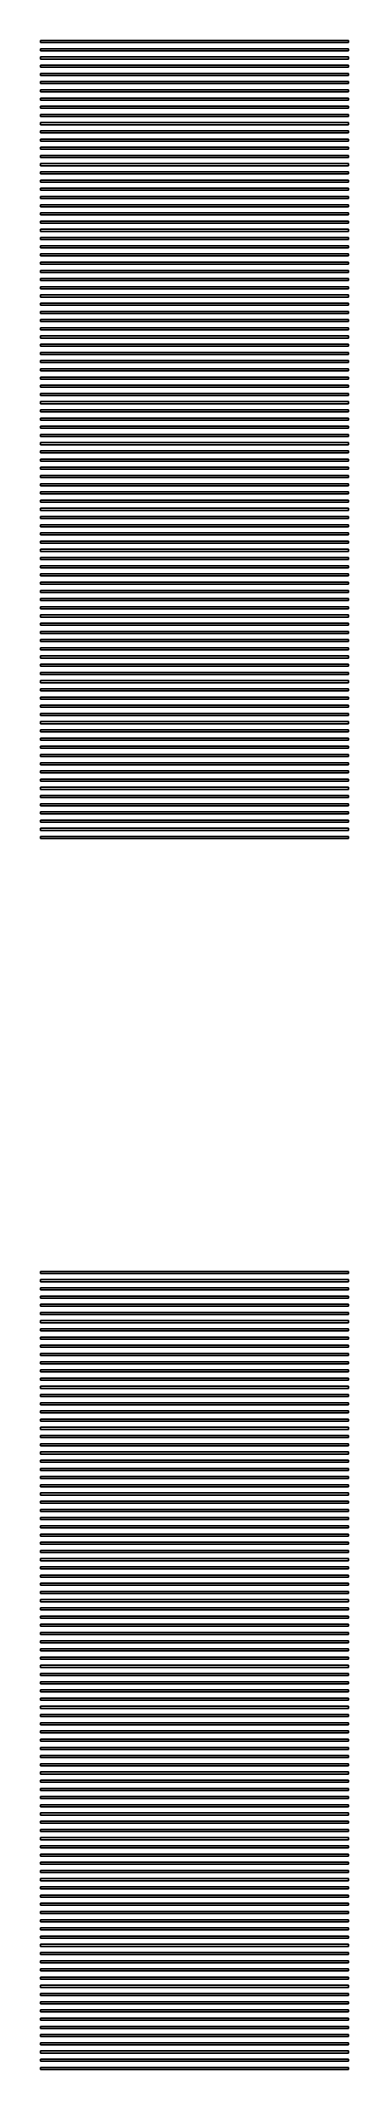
# Model space of a CAD drawing. Extents: x 5.25 to 6.75, y 1.06 to 10.95.
import ezdxf

# ---------------------------------------------------------------- set-up
doc = ezdxf.new("R2010")
doc.units = 0

msp = doc.modelspace()

# ---------------------------------------------------------------- linework, layer by layer
for p, q in [((6.75, 10.945), (5.25, 10.945)), ((5.25, 10.945), (5.25, 10.935)), ((5.25, 10.935), (6.75, 10.935)), ((6.75, 10.905), (5.25, 10.905)), ((5.25, 10.905), (5.25, 10.895)), ((5.25, 10.895), (6.75, 10.895)), ((6.75, 10.935), (6.75, 10.945)), ((6.75, 10.895), (6.75, 10.905)), ((6.75, 10.865), (5.25, 10.865)), ((5.25, 10.865), (5.25, 10.855)), ((5.25, 10.855), (6.75, 10.855)), ((6.75, 10.825), (5.25, 10.825)), ((5.25, 10.825), (5.25, 10.815)), ((5.25, 10.815), (6.75, 10.815)), ((6.75, 10.785), (5.25, 10.785)), ((5.25, 10.785), (5.25, 10.775)), ((6.75, 10.855), (6.75, 10.865)), ((6.75, 10.815), (6.75, 10.825)), ((6.75, 10.775), (6.75, 10.785)), ((5.25, 10.775), (6.75, 10.775)), ((6.75, 10.745), (5.25, 10.745)), ((5.25, 10.745), (5.25, 10.735)), ((5.25, 10.735), (6.75, 10.735)), ((6.75, 10.705), (5.25, 10.705)), ((5.25, 10.705), (5.25, 10.695)), ((5.25, 10.695), (6.75, 10.695)), ((6.75, 10.735), (6.75, 10.745)), ((6.75, 10.695), (6.75, 10.705)), ((6.75, 10.665), (5.25, 10.665)), ((5.25, 10.665), (5.25, 10.655)), ((5.25, 10.655), (6.75, 10.655)), ((6.75, 10.625), (5.25, 10.625)), ((5.25, 10.625), (5.25, 10.615)), ((5.25, 10.615), (6.75, 10.615)), ((6.75, 10.585), (5.25, 10.585)), ((5.25, 10.585), (5.25, 10.575)), ((6.75, 10.655), (6.75, 10.665)), ((6.75, 10.615), (6.75, 10.625)), ((6.75, 10.575), (6.75, 10.585)), ((5.25, 10.575), (6.75, 10.575)), ((6.75, 10.545), (5.25, 10.545)), ((5.25, 10.545), (5.25, 10.535)), ((5.25, 10.535), (6.75, 10.535)), ((6.75, 10.505), (5.25, 10.505)), ((5.25, 10.505), (5.25, 10.495)), ((5.25, 10.495), (6.75, 10.495)), ((6.75, 10.535), (6.75, 10.545)), ((6.75, 10.495), (6.75, 10.505)), ((6.75, 10.465), (5.25, 10.465)), ((5.25, 10.465), (5.25, 10.455)), ((5.25, 10.455), (6.75, 10.455)), ((6.75, 10.425), (5.25, 10.425)), ((5.25, 10.425), (5.25, 10.415)), ((5.25, 10.415), (6.75, 10.415)), ((6.75, 10.385), (5.25, 10.385)), ((5.25, 10.385), (5.25, 10.375)), ((6.75, 10.455), (6.75, 10.465)), ((6.75, 10.415), (6.75, 10.425)), ((6.75, 10.375), (6.75, 10.385)), ((5.25, 10.375), (6.75, 10.375)), ((6.75, 10.345), (5.25, 10.345)), ((5.25, 10.345), (5.25, 10.335)), ((5.25, 10.335), (6.75, 10.335)), ((6.75, 10.305), (5.25, 10.305)), ((5.25, 10.305), (5.25, 10.295)), ((5.25, 10.295), (6.75, 10.295)), ((6.75, 10.335), (6.75, 10.345)), ((6.75, 10.295), (6.75, 10.305)), ((6.75, 10.265), (5.25, 10.265)), ((5.25, 10.265), (5.25, 10.255)), ((5.25, 10.255), (6.75, 10.255)), ((6.75, 10.225), (5.25, 10.225)), ((5.25, 10.225), (5.25, 10.215)), ((5.25, 10.215), (6.75, 10.215)), ((6.75, 10.255), (6.75, 10.265)), ((6.75, 10.215), (6.75, 10.225)), ((6.75, 10.185), (5.25, 10.185)), ((5.25, 10.185), (5.25, 10.175)), ((5.25, 10.175), (6.75, 10.175)), ((6.75, 10.145), (5.25, 10.145)), ((5.25, 10.145), (5.25, 10.135)), ((5.25, 10.135), (6.75, 10.135)), ((6.75, 10.105), (5.25, 10.105)), ((5.25, 10.105), (5.25, 10.095)), ((5.25, 10.095), (6.75, 10.095)), ((6.75, 10.175), (6.75, 10.185)), ((6.75, 10.135), (6.75, 10.145)), ((6.75, 10.095), (6.75, 10.105)), ((6.75, 10.065), (5.25, 10.065)), ((5.25, 10.065), (5.25, 10.055)), ((5.25, 10.055), (6.75, 10.055)), ((6.75, 10.025), (5.25, 10.025)), ((5.25, 10.025), (5.25, 10.015)), ((5.25, 10.015), (6.75, 10.015)), ((6.75, 10.055), (6.75, 10.065)), ((6.75, 10.015), (6.75, 10.025)), ((6.75, 9.98499), (5.25, 9.98499)), ((5.25, 9.98499), (5.25, 9.97499)), ((5.25, 9.97499), (6.75, 9.97499)), ((6.75, 9.94499), (5.25, 9.94499)), ((5.25, 9.94499), (5.25, 9.935)), ((5.25, 9.935), (6.75, 9.935)), ((6.75, 9.905), (5.25, 9.905)), ((5.25, 9.905), (5.25, 9.89499)), ((5.25, 9.89499), (6.75, 9.89499)), ((6.75, 9.97499), (6.75, 9.98499)), ((6.75, 9.935), (6.75, 9.94499)), ((6.75, 9.89499), (6.75, 9.905)), ((6.75, 9.86499), (5.25, 9.86499)), ((5.25, 9.86499), (5.25, 9.855)), ((5.25, 9.855), (6.75, 9.855)), ((6.75, 9.825), (5.25, 9.825)), ((5.25, 9.825), (5.25, 9.81499)), ((5.25, 9.81499), (6.75, 9.81499)), ((6.75, 9.855), (6.75, 9.86499)), ((6.75, 9.81499), (6.75, 9.825)), ((6.75, 9.78499), (5.25, 9.78499)), ((5.25, 9.78499), (5.25, 9.77499)), ((5.25, 9.77499), (6.75, 9.77499)), ((6.75, 9.745), (5.25, 9.745)), ((5.25, 9.745), (5.25, 9.73499)), ((5.25, 9.73499), (6.75, 9.73499)), ((6.75, 9.70499), (5.25, 9.70499)), ((5.25, 9.70499), (5.25, 9.69499)), ((5.25, 9.69499), (6.75, 9.69499)), ((6.75, 9.77499), (6.75, 9.78499)), ((6.75, 9.73499), (6.75, 9.745)), ((6.75, 9.69499), (6.75, 9.70499)), ((6.75, 9.66499), (5.25, 9.66499)), ((5.25, 9.66499), (5.25, 9.655)), ((5.25, 9.655), (6.75, 9.655)), ((6.75, 9.625), (5.25, 9.625)), ((5.25, 9.625), (5.25, 9.61499)), ((5.25, 9.61499), (6.75, 9.61499)), ((6.75, 9.655), (6.75, 9.66499)), ((6.75, 9.61499), (6.75, 9.625)), ((6.75, 9.58499), (5.25, 9.58499)), ((5.25, 9.58499), (5.25, 9.575)), ((5.25, 9.575), (6.75, 9.575)), ((6.75, 9.545), (5.25, 9.545)), ((5.25, 9.545), (5.25, 9.53499)), ((5.25, 9.53499), (6.75, 9.53499)), ((6.75, 9.50499), (5.25, 9.50499)), ((5.25, 9.50499), (5.25, 9.495)), ((5.25, 9.495), (6.75, 9.495)), ((6.75, 9.575), (6.75, 9.58499)), ((6.75, 9.53499), (6.75, 9.545)), ((6.75, 9.495), (6.75, 9.50499)), ((6.75, 9.465), (5.25, 9.465)), ((5.25, 9.465), (5.25, 9.45499)), ((5.25, 9.45499), (6.75, 9.45499)), ((6.75, 9.42499), (5.25, 9.42499)), ((5.25, 9.42499), (5.25, 9.41499)), ((5.25, 9.41499), (6.75, 9.41499)), ((6.75, 9.45499), (6.75, 9.465)), ((6.75, 9.41499), (6.75, 9.42499)), ((6.75, 9.38499), (5.25, 9.38499)), ((5.25, 9.38499), (5.25, 9.375)), ((5.25, 9.375), (6.75, 9.375)), ((6.75, 9.34499), (5.25, 9.34499)), ((5.25, 9.34499), (5.25, 9.33499)), ((5.25, 9.33499), (6.75, 9.33499)), ((6.75, 9.30499), (5.25, 9.30499)), ((5.25, 9.30499), (5.25, 9.295)), ((6.75, 9.375), (6.75, 9.38499)), ((6.75, 9.33499), (6.75, 9.34499)), ((6.75, 9.295), (6.75, 9.30499)), ((5.25, 9.295), (6.75, 9.295)), ((6.75, 9.265), (5.25, 9.265)), ((5.25, 9.265), (5.25, 9.25499)), ((5.25, 9.25499), (6.75, 9.25499)), ((6.75, 9.22499), (5.25, 9.22499)), ((5.25, 9.22499), (5.25, 9.215)), ((5.25, 9.215), (6.75, 9.215)), ((6.75, 9.25499), (6.75, 9.265)), ((6.75, 9.215), (6.75, 9.22499)), ((6.75, 9.185), (5.25, 9.185)), ((5.25, 9.185), (5.25, 9.17499)), ((5.25, 9.17499), (6.75, 9.17499)), ((6.75, 9.14499), (5.25, 9.14499)), ((5.25, 9.14499), (5.25, 9.13499)), ((5.25, 9.13499), (6.75, 9.13499)), ((6.75, 9.105), (5.25, 9.105)), ((5.25, 9.105), (5.25, 9.09499)), ((6.75, 9.17499), (6.75, 9.185)), ((6.75, 9.13499), (6.75, 9.14499)), ((6.75, 9.09499), (6.75, 9.105)), ((5.25, 9.09499), (6.75, 9.09499)), ((6.75, 9.06499), (5.25, 9.06499)), ((5.25, 9.06499), (5.25, 9.05499)), ((5.25, 9.05499), (6.75, 9.05499)), ((6.75, 9.02499), (5.25, 9.02499)), ((5.25, 9.02499), (5.25, 9.015)), ((5.25, 9.015), (6.75, 9.015)), ((6.75, 9.05499), (6.75, 9.06499)), ((6.75, 9.015), (6.75, 9.02499)), ((6.75, 8.985), (5.25, 8.985)), ((5.25, 8.985), (5.25, 8.97501)), ((5.25, 8.97501), (6.75, 8.97501)), ((6.75, 8.94501), (5.25, 8.94501)), ((5.25, 8.94501), (5.25, 8.93501)), ((5.25, 8.93501), (6.75, 8.93501)), ((6.75, 8.90501), (5.25, 8.90501)), ((5.25, 8.90501), (5.25, 8.895)), ((6.75, 8.97501), (6.75, 8.985)), ((6.75, 8.93501), (6.75, 8.94501)), ((6.75, 8.895), (6.75, 8.90501)), ((5.25, 8.895), (6.75, 8.895)), ((6.75, 8.86501), (5.25, 8.86501)), ((5.25, 8.86501), (5.25, 8.85501)), ((5.25, 8.85501), (6.75, 8.85501)), ((6.75, 8.82501), (5.25, 8.82501)), ((5.25, 8.82501), (5.25, 8.815)), ((5.25, 8.815), (6.75, 8.815)), ((6.75, 8.85501), (6.75, 8.86501)), ((6.75, 8.815), (6.75, 8.82501)), ((6.75, 8.785), (5.25, 8.785)), ((5.25, 8.785), (5.25, 8.77501)), ((5.25, 8.77501), (6.75, 8.77501)), ((6.75, 8.74501), (5.25, 8.74501)), ((5.25, 8.74501), (5.25, 8.735)), ((5.25, 8.735), (6.75, 8.735)), ((6.75, 8.705), (5.25, 8.705)), ((5.25, 8.705), (5.25, 8.69501)), ((6.75, 8.77501), (6.75, 8.785)), ((6.75, 8.735), (6.75, 8.74501)), ((6.75, 8.69501), (6.75, 8.705)), ((5.25, 8.69501), (6.75, 8.69501)), ((6.75, 8.66501), (5.25, 8.66501)), ((5.25, 8.66501), (5.25, 8.65501)), ((5.25, 8.65501), (6.75, 8.65501)), ((6.75, 8.625), (5.25, 8.625)), ((5.25, 8.625), (5.25, 8.61501)), ((5.25, 8.61501), (6.75, 8.61501)), ((6.75, 8.65501), (6.75, 8.66501)), ((6.75, 8.61501), (6.75, 8.625)), ((6.75, 8.58501), (5.25, 8.58501)), ((5.25, 8.58501), (5.25, 8.57501)), ((5.25, 8.57501), (6.75, 8.57501)), ((6.75, 8.54501), (5.25, 8.54501)), ((5.25, 8.54501), (5.25, 8.535)), ((5.25, 8.535), (6.75, 8.535)), ((6.75, 8.57501), (6.75, 8.58501)), ((6.75, 8.535), (6.75, 8.54501)), ((6.75, 8.505), (5.25, 8.505)), ((5.25, 8.505), (5.25, 8.49501)), ((5.25, 8.49501), (6.75, 8.49501)), ((6.75, 8.46501), (5.25, 8.46501)), ((5.25, 8.46501), (5.25, 8.455)), ((5.25, 8.455), (6.75, 8.455)), ((6.75, 8.425), (5.25, 8.425)), ((5.25, 8.425), (5.25, 8.41501)), ((5.25, 8.41501), (6.75, 8.41501)), ((6.75, 8.49501), (6.75, 8.505)), ((6.75, 8.455), (6.75, 8.46501)), ((6.75, 8.41501), (6.75, 8.425)), ((6.75, 8.38501), (5.25, 8.38501)), ((5.25, 8.38501), (5.25, 8.375)), ((5.25, 8.375), (6.75, 8.375)), ((6.75, 8.345), (5.25, 8.345)), ((5.25, 8.345), (5.25, 8.33501)), ((5.25, 8.33501), (6.75, 8.33501)), ((6.75, 8.375), (6.75, 8.38501)), ((6.75, 8.33501), (6.75, 8.345)), ((6.75, 8.30501), (5.25, 8.30501)), ((5.25, 8.30501), (5.25, 8.29501)), ((5.25, 8.29501), (6.75, 8.29501)), ((6.75, 8.26501), (5.25, 8.26501)), ((5.25, 8.26501), (5.25, 8.255)), ((5.25, 8.255), (6.75, 8.255)), ((6.75, 8.22501), (5.25, 8.22501)), ((5.25, 8.22501), (5.25, 8.21501)), ((5.25, 8.21501), (6.75, 8.21501)), ((6.75, 8.29501), (6.75, 8.30501)), ((6.75, 8.255), (6.75, 8.26501)), ((6.75, 8.21501), (6.75, 8.22501)), ((6.75, 8.18501), (5.25, 8.18501)), ((5.25, 8.18501), (5.25, 8.175)), ((5.25, 8.175), (6.75, 8.175)), ((6.75, 8.145), (5.25, 8.145)), ((5.25, 8.145), (5.25, 8.13501)), ((5.25, 8.13501), (6.75, 8.13501)), ((6.75, 8.175), (6.75, 8.18501)), ((6.75, 8.13501), (6.75, 8.145)), ((6.75, 8.10501), (5.25, 8.10501)), ((5.25, 8.10501), (5.25, 8.095)), ((5.25, 8.095), (6.75, 8.095)), ((6.75, 8.065), (5.25, 8.065)), ((5.25, 8.065), (5.25, 8.05501)), ((5.25, 8.05501), (6.75, 8.05501)), ((6.75, 8.02501), (5.25, 8.02501)), ((5.25, 8.02501), (5.25, 8.01501)), ((5.25, 8.01501), (6.75, 8.01501)), ((6.75, 8.095), (6.75, 8.10501)), ((6.75, 8.05501), (6.75, 8.065)), ((6.75, 8.01501), (6.75, 8.02501)), ((6.75, 7.985), (5.25, 7.985)), ((5.25, 7.985), (5.25, 7.97501)), ((5.25, 7.97501), (6.75, 7.97501)), ((6.75, 7.94501), (5.25, 7.94501)), ((5.25, 7.94501), (5.25, 7.93501)), ((5.25, 7.93501), (6.75, 7.93501)), ((6.75, 7.97501), (6.75, 7.985)), ((6.75, 7.93501), (6.75, 7.94501)), ((6.75, 7.90501), (5.25, 7.90501)), ((5.25, 7.90501), (5.25, 7.895)), ((5.25, 7.895), (6.75, 7.895)), ((6.75, 7.86501), (5.25, 7.86501)), ((5.25, 7.86501), (5.25, 7.85501)), ((5.25, 7.85501), (6.75, 7.85501)), ((6.75, 7.82501), (5.25, 7.82501)), ((5.25, 7.82501), (5.25, 7.815)), ((5.25, 7.815), (6.75, 7.815)), ((6.75, 7.895), (6.75, 7.90501)), ((6.75, 7.85501), (6.75, 7.86501)), ((6.75, 7.815), (6.75, 7.82501)), ((6.75, 7.785), (5.25, 7.785)), ((5.25, 7.785), (5.25, 7.77501)), ((5.25, 7.77501), (6.75, 7.77501)), ((6.75, 7.74501), (5.25, 7.74501)), ((5.25, 7.74501), (5.25, 7.735)), ((5.25, 7.735), (6.75, 7.735)), ((6.75, 7.77501), (6.75, 7.785)), ((6.75, 7.735), (6.75, 7.74501)), ((6.75, 7.705), (5.25, 7.705)), ((5.25, 7.705), (5.25, 7.69501)), ((5.25, 7.69501), (6.75, 7.69501)), ((6.75, 7.66501), (5.25, 7.66501)), ((5.25, 7.66501), (5.25, 7.65501)), ((5.25, 7.65501), (6.75, 7.65501)), ((6.75, 7.625), (5.25, 7.625)), ((5.25, 7.625), (5.25, 7.61501)), ((6.75, 7.69501), (6.75, 7.705)), ((6.75, 7.65501), (6.75, 7.66501)), ((6.75, 7.61501), (6.75, 7.625)), ((5.25, 7.61501), (6.75, 7.61501)), ((6.75, 7.58501), (5.25, 7.58501)), ((5.25, 7.58501), (5.25, 7.57501)), ((5.25, 7.57501), (6.75, 7.57501)), ((6.75, 7.54501), (5.25, 7.54501)), ((5.25, 7.54501), (5.25, 7.535)), ((5.25, 7.535), (6.75, 7.535)), ((6.75, 7.57501), (6.75, 7.58501)), ((6.75, 7.535), (6.75, 7.54501)), ((6.75, 7.505), (5.25, 7.505)), ((5.25, 7.505), (5.25, 7.49501)), ((5.25, 7.49501), (6.75, 7.49501)), ((6.75, 7.46501), (5.25, 7.46501)), ((5.25, 7.46501), (5.25, 7.455)), ((5.25, 7.455), (6.75, 7.455)), ((6.75, 7.425), (5.25, 7.425)), ((5.25, 7.425), (5.25, 7.41501)), ((6.75, 7.49501), (6.75, 7.505)), ((6.75, 7.455), (6.75, 7.46501)), ((6.75, 7.41501), (6.75, 7.425)), ((5.25, 7.41501), (6.75, 7.41501)), ((6.75, 7.38501), (5.25, 7.38501)), ((5.25, 7.38501), (5.25, 7.375)), ((5.25, 7.375), (6.75, 7.375)), ((6.75, 7.345), (5.25, 7.345)), ((5.25, 7.345), (5.25, 7.33501)), ((5.25, 7.33501), (6.75, 7.33501)), ((6.75, 7.375), (6.75, 7.38501)), ((6.75, 7.33501), (6.75, 7.345)), ((6.75, 7.30501), (5.25, 7.30501)), ((5.25, 7.30501), (5.25, 7.29501)), ((5.25, 7.29501), (6.75, 7.29501)), ((6.75, 7.26501), (5.25, 7.26501)), ((5.25, 7.26501), (5.25, 7.255)), ((5.25, 7.255), (6.75, 7.255)), ((6.75, 7.22501), (5.25, 7.22501)), ((5.25, 7.22501), (5.25, 7.21501)), ((6.75, 7.29501), (6.75, 7.30501)), ((6.75, 7.255), (6.75, 7.26501)), ((6.75, 7.21501), (6.75, 7.22501)), ((5.25, 7.21501), (6.75, 7.21501)), ((6.75, 7.18501), (5.25, 7.18501)), ((5.25, 7.18501), (5.25, 7.175)), ((5.25, 7.175), (6.75, 7.175)), ((6.75, 7.145), (5.25, 7.145)), ((5.25, 7.145), (5.25, 7.13501)), ((5.25, 7.13501), (6.75, 7.13501)), ((6.75, 7.175), (6.75, 7.18501)), ((6.75, 7.13501), (6.75, 7.145)), ((6.75, 7.10501), (5.25, 7.10501)), ((5.25, 7.10501), (5.25, 7.095)), ((5.25, 7.095), (6.75, 7.095)), ((6.75, 7.065), (5.25, 7.065)), ((5.25, 7.065), (5.25, 7.05501)), ((5.25, 7.05501), (6.75, 7.05501)), ((6.75, 7.095), (6.75, 7.10501)), ((6.75, 7.05501), (6.75, 7.065)), ((6.75, 4.94499), (5.25, 4.94499)), ((5.25, 4.94499), (5.25, 4.935)), ((5.25, 4.935), (6.75, 4.935)), ((6.75, 4.905), (5.25, 4.905)), ((5.25, 4.905), (5.25, 4.89499)), ((5.25, 4.89499), (6.75, 4.89499)), ((6.75, 4.86499), (5.25, 4.86499)), ((5.25, 4.86499), (5.25, 4.855)), ((5.25, 4.855), (6.75, 4.855)), ((6.75, 4.935), (6.75, 4.94499)), ((6.75, 4.89499), (6.75, 4.905)), ((6.75, 4.855), (6.75, 4.86499)), ((6.75, 4.825), (5.25, 4.825)), ((5.25, 4.825), (5.25, 4.81499)), ((5.25, 4.81499), (6.75, 4.81499)), ((6.75, 4.78499), (5.25, 4.78499)), ((5.25, 4.78499), (5.25, 4.77499)), ((5.25, 4.77499), (6.75, 4.77499)), ((6.75, 4.81499), (6.75, 4.825)), ((6.75, 4.77499), (6.75, 4.78499)), ((6.75, 4.745), (5.25, 4.745)), ((5.25, 4.745), (5.25, 4.73499)), ((5.25, 4.73499), (6.75, 4.73499)), ((6.75, 4.70499), (5.25, 4.70499)), ((5.25, 4.70499), (5.25, 4.69499)), ((5.25, 4.69499), (6.75, 4.69499)), ((6.75, 4.66499), (5.25, 4.66499)), ((5.25, 4.66499), (5.25, 4.655)), ((5.25, 4.655), (6.75, 4.655)), ((6.75, 4.73499), (6.75, 4.745)), ((6.75, 4.69499), (6.75, 4.70499)), ((6.75, 4.655), (6.75, 4.66499)), ((6.75, 4.625), (5.25, 4.625)), ((5.25, 4.625), (5.25, 4.61499)), ((5.25, 4.61499), (6.75, 4.61499)), ((6.75, 4.58499), (5.25, 4.58499)), ((5.25, 4.58499), (5.25, 4.575)), ((5.25, 4.575), (6.75, 4.575)), ((6.75, 4.61499), (6.75, 4.625)), ((6.75, 4.575), (6.75, 4.58499)), ((6.75, 4.545), (5.25, 4.545)), ((5.25, 4.545), (5.25, 4.53499)), ((5.25, 4.53499), (6.75, 4.53499)), ((6.75, 4.50499), (5.25, 4.50499)), ((5.25, 4.50499), (5.25, 4.495)), ((5.25, 4.495), (6.75, 4.495)), ((6.75, 4.465), (5.25, 4.465)), ((5.25, 4.465), (5.25, 4.45499)), ((5.25, 4.45499), (6.75, 4.45499)), ((6.75, 4.53499), (6.75, 4.545)), ((6.75, 4.495), (6.75, 4.50499)), ((6.75, 4.45499), (6.75, 4.465)), ((6.75, 4.42499), (5.25, 4.42499)), ((5.25, 4.42499), (5.25, 4.41499)), ((5.25, 4.41499), (6.75, 4.41499)), ((6.75, 4.38499), (5.25, 4.38499)), ((5.25, 4.38499), (5.25, 4.375)), ((5.25, 4.375), (6.75, 4.375)), ((6.75, 4.41499), (6.75, 4.42499)), ((6.75, 4.375), (6.75, 4.38499)), ((6.75, 4.34499), (5.25, 4.34499)), ((5.25, 4.34499), (5.25, 4.33499)), ((5.25, 4.33499), (6.75, 4.33499)), ((6.75, 4.30499), (5.25, 4.30499)), ((5.25, 4.30499), (5.25, 4.295)), ((5.25, 4.295), (6.75, 4.295)), ((6.75, 4.265), (5.25, 4.265)), ((5.25, 4.265), (5.25, 4.25499)), ((5.25, 4.25499), (6.75, 4.25499)), ((6.75, 4.33499), (6.75, 4.34499)), ((6.75, 4.295), (6.75, 4.30499)), ((6.75, 4.25499), (6.75, 4.265)), ((6.75, 4.22499), (5.25, 4.22499)), ((5.25, 4.22499), (5.25, 4.215)), ((5.25, 4.215), (6.75, 4.215)), ((6.75, 4.185), (5.25, 4.185)), ((5.25, 4.185), (5.25, 4.17499)), ((5.25, 4.17499), (6.75, 4.17499)), ((6.75, 4.215), (6.75, 4.22499)), ((6.75, 4.17499), (6.75, 4.185)), ((6.75, 4.14499), (5.25, 4.14499)), ((5.25, 4.14499), (5.25, 4.13499)), ((5.25, 4.13499), (6.75, 4.13499)), ((6.75, 4.105), (5.25, 4.105)), ((5.25, 4.105), (5.25, 4.09499)), ((5.25, 4.09499), (6.75, 4.09499)), ((6.75, 4.06499), (5.25, 4.06499)), ((5.25, 4.06499), (5.25, 4.05499)), ((5.25, 4.05499), (6.75, 4.05499)), ((6.75, 4.13499), (6.75, 4.14499)), ((6.75, 4.09499), (6.75, 4.105)), ((6.75, 4.05499), (6.75, 4.06499)), ((6.75, 4.02499), (5.25, 4.02499)), ((5.25, 4.02499), (5.25, 4.015)), ((5.25, 4.015), (6.75, 4.015)), ((6.75, 3.98499), (5.25, 3.98499)), ((5.25, 3.98499), (5.25, 3.97499)), ((5.25, 3.97499), (6.75, 3.97499)), ((6.75, 4.015), (6.75, 4.02499)), ((6.75, 3.97499), (6.75, 3.98499)), ((6.75, 3.94499), (5.25, 3.94499)), ((5.25, 3.94499), (5.25, 3.935)), ((5.25, 3.935), (6.75, 3.935)), ((6.75, 3.905), (5.25, 3.905)), ((5.25, 3.905), (5.25, 3.89499)), ((5.25, 3.89499), (6.75, 3.89499)), ((6.75, 3.86499), (5.25, 3.86499)), ((5.25, 3.86499), (5.25, 3.855)), ((6.75, 3.935), (6.75, 3.94499)), ((6.75, 3.89499), (6.75, 3.905)), ((6.75, 3.855), (6.75, 3.86499)), ((5.25, 3.855), (6.75, 3.855)), ((6.75, 3.825), (5.25, 3.825)), ((5.25, 3.825), (5.25, 3.81499)), ((5.25, 3.81499), (6.75, 3.81499)), ((6.75, 3.78499), (5.25, 3.78499)), ((5.25, 3.78499), (5.25, 3.77499)), ((5.25, 3.77499), (6.75, 3.77499)), ((6.75, 3.81499), (6.75, 3.825)), ((6.75, 3.77499), (6.75, 3.78499)), ((6.75, 3.745), (5.25, 3.745)), ((5.25, 3.745), (5.25, 3.73499)), ((5.25, 3.73499), (6.75, 3.73499)), ((6.75, 3.70499), (5.25, 3.70499)), ((5.25, 3.70499), (5.25, 3.69499)), ((5.25, 3.69499), (6.75, 3.69499)), ((6.75, 3.66499), (5.25, 3.66499)), ((5.25, 3.66499), (5.25, 3.655)), ((6.75, 3.73499), (6.75, 3.745)), ((6.75, 3.69499), (6.75, 3.70499)), ((6.75, 3.655), (6.75, 3.66499)), ((5.25, 3.655), (6.75, 3.655)), ((6.75, 3.625), (5.25, 3.625)), ((5.25, 3.625), (5.25, 3.61499)), ((5.25, 3.61499), (6.75, 3.61499)), ((6.75, 3.58499), (5.25, 3.58499)), ((5.25, 3.58499), (5.25, 3.575)), ((5.25, 3.575), (6.75, 3.575)), ((6.75, 3.61499), (6.75, 3.625)), ((6.75, 3.575), (6.75, 3.58499)), ((6.75, 3.545), (5.25, 3.545)), ((5.25, 3.545), (5.25, 3.53499)), ((5.25, 3.53499), (6.75, 3.53499)), ((6.75, 3.50499), (5.25, 3.50499)), ((5.25, 3.50499), (5.25, 3.495)), ((5.25, 3.495), (6.75, 3.495)), ((6.75, 3.465), (5.25, 3.465)), ((5.25, 3.465), (5.25, 3.45499)), ((6.75, 3.53499), (6.75, 3.545)), ((6.75, 3.495), (6.75, 3.50499)), ((6.75, 3.45499), (6.75, 3.465)), ((5.25, 3.45499), (6.75, 3.45499)), ((6.75, 3.42499), (5.25, 3.42499)), ((5.25, 3.42499), (5.25, 3.41499)), ((5.25, 3.41499), (6.75, 3.41499)), ((6.75, 3.38499), (5.25, 3.38499)), ((5.25, 3.38499), (5.25, 3.375)), ((5.25, 3.375), (6.75, 3.375)), ((6.75, 3.41499), (6.75, 3.42499)), ((6.75, 3.375), (6.75, 3.38499)), ((6.75, 3.34499), (5.25, 3.34499)), ((5.25, 3.34499), (5.25, 3.33499)), ((5.25, 3.33499), (6.75, 3.33499)), ((6.75, 3.30499), (5.25, 3.30499)), ((5.25, 3.30499), (5.25, 3.295)), ((5.25, 3.295), (6.75, 3.295)), ((6.75, 3.265), (5.25, 3.265)), ((5.25, 3.265), (5.25, 3.25499)), ((6.75, 3.33499), (6.75, 3.34499)), ((6.75, 3.295), (6.75, 3.30499)), ((6.75, 3.25499), (6.75, 3.265)), ((5.25, 3.25499), (6.75, 3.25499)), ((6.75, 3.22499), (5.25, 3.22499)), ((5.25, 3.22499), (5.25, 3.215)), ((5.25, 3.215), (6.75, 3.215)), ((6.75, 3.185), (5.25, 3.185)), ((5.25, 3.185), (5.25, 3.17499)), ((5.25, 3.17499), (6.75, 3.17499)), ((6.75, 3.215), (6.75, 3.22499)), ((6.75, 3.17499), (6.75, 3.185)), ((6.75, 3.14499), (5.25, 3.14499)), ((5.25, 3.14499), (5.25, 3.13499)), ((5.25, 3.13499), (6.75, 3.13499)), ((6.75, 3.105), (5.25, 3.105)), ((5.25, 3.105), (5.25, 3.09499)), ((5.25, 3.09499), (6.75, 3.09499)), ((6.75, 3.13499), (6.75, 3.14499)), ((6.75, 3.09499), (6.75, 3.105)), ((6.75, 3.06499), (5.25, 3.06499)), ((5.25, 3.06499), (5.25, 3.05499)), ((5.25, 3.05499), (6.75, 3.05499)), ((6.75, 3.02499), (5.25, 3.02499)), ((5.25, 3.02499), (5.25, 3.015)), ((5.25, 3.015), (6.75, 3.015)), ((6.75, 2.985), (5.25, 2.985)), ((5.25, 2.985), (5.25, 2.97501)), ((5.25, 2.97501), (6.75, 2.97501)), ((6.75, 3.05499), (6.75, 3.06499)), ((6.75, 3.015), (6.75, 3.02499)), ((6.75, 2.97501), (6.75, 2.985)), ((6.75, 2.94501), (5.25, 2.94501)), ((5.25, 2.94501), (5.25, 2.93501)), ((5.25, 2.93501), (6.75, 2.93501)), ((6.75, 2.90501), (5.25, 2.90501)), ((5.25, 2.90501), (5.25, 2.895)), ((5.25, 2.895), (6.75, 2.895)), ((6.75, 2.93501), (6.75, 2.94501)), ((6.75, 2.895), (6.75, 2.90501)), ((6.75, 2.86501), (5.25, 2.86501)), ((5.25, 2.86501), (5.25, 2.85501)), ((5.25, 2.85501), (6.75, 2.85501)), ((6.75, 2.82501), (5.25, 2.82501)), ((5.25, 2.82501), (5.25, 2.815)), ((5.25, 2.815), (6.75, 2.815)), ((6.75, 2.785), (5.25, 2.785)), ((5.25, 2.785), (5.25, 2.77501)), ((5.25, 2.77501), (6.75, 2.77501)), ((6.75, 2.85501), (6.75, 2.86501)), ((6.75, 2.815), (6.75, 2.82501)), ((6.75, 2.77501), (6.75, 2.785)), ((6.75, 2.74501), (5.25, 2.74501)), ((5.25, 2.74501), (5.25, 2.735)), ((5.25, 2.735), (6.75, 2.735)), ((6.75, 2.705), (5.25, 2.705)), ((5.25, 2.705), (5.25, 2.69501)), ((5.25, 2.69501), (6.75, 2.69501)), ((6.75, 2.735), (6.75, 2.74501)), ((6.75, 2.69501), (6.75, 2.705)), ((6.75, 2.66501), (5.25, 2.66501)), ((5.25, 2.66501), (5.25, 2.65501)), ((5.25, 2.65501), (6.75, 2.65501)), ((6.75, 2.625), (5.25, 2.625)), ((5.25, 2.625), (5.25, 2.61501)), ((5.25, 2.61501), (6.75, 2.61501)), ((6.75, 2.58501), (5.25, 2.58501)), ((5.25, 2.58501), (5.25, 2.57501)), ((5.25, 2.57501), (6.75, 2.57501)), ((6.75, 2.65501), (6.75, 2.66501)), ((6.75, 2.61501), (6.75, 2.625)), ((6.75, 2.57501), (6.75, 2.58501)), ((6.75, 2.54501), (5.25, 2.54501)), ((5.25, 2.54501), (5.25, 2.535)), ((5.25, 2.535), (6.75, 2.535)), ((6.75, 2.505), (5.25, 2.505)), ((5.25, 2.505), (5.25, 2.49501)), ((5.25, 2.49501), (6.75, 2.49501)), ((6.75, 2.535), (6.75, 2.54501)), ((6.75, 2.49501), (6.75, 2.505)), ((6.75, 2.46501), (5.25, 2.46501)), ((5.25, 2.46501), (5.25, 2.455)), ((5.25, 2.455), (6.75, 2.455)), ((6.75, 2.425), (5.25, 2.425)), ((5.25, 2.425), (5.25, 2.41501)), ((5.25, 2.41501), (6.75, 2.41501)), ((6.75, 2.38501), (5.25, 2.38501)), ((5.25, 2.38501), (5.25, 2.375)), ((5.25, 2.375), (6.75, 2.375)), ((6.75, 2.455), (6.75, 2.46501)), ((6.75, 2.41501), (6.75, 2.425)), ((6.75, 2.375), (6.75, 2.38501)), ((6.75, 2.345), (5.25, 2.345)), ((5.25, 2.345), (5.25, 2.33501)), ((5.25, 2.33501), (6.75, 2.33501)), ((6.75, 2.30501), (5.25, 2.30501)), ((5.25, 2.30501), (5.25, 2.29501)), ((5.25, 2.29501), (6.75, 2.29501)), ((6.75, 2.33501), (6.75, 2.345)), ((6.75, 2.29501), (6.75, 2.30501)), ((6.75, 2.26501), (5.25, 2.26501)), ((5.25, 2.26501), (5.25, 2.255)), ((5.25, 2.255), (6.75, 2.255)), ((6.75, 2.22501), (5.25, 2.22501)), ((5.25, 2.22501), (5.25, 2.21501)), ((5.25, 2.21501), (6.75, 2.21501)), ((6.75, 2.18501), (5.25, 2.18501)), ((5.25, 2.18501), (5.25, 2.175)), ((6.75, 2.255), (6.75, 2.26501)), ((6.75, 2.21501), (6.75, 2.22501)), ((6.75, 2.175), (6.75, 2.18501)), ((5.25, 2.175), (6.75, 2.175)), ((6.75, 2.145), (5.25, 2.145)), ((5.25, 2.145), (5.25, 2.13501)), ((5.25, 2.13501), (6.75, 2.13501)), ((6.75, 2.10501), (5.25, 2.10501)), ((5.25, 2.10501), (5.25, 2.095)), ((5.25, 2.095), (6.75, 2.095)), ((6.75, 2.13501), (6.75, 2.145)), ((6.75, 2.095), (6.75, 2.10501)), ((6.75, 2.065), (5.25, 2.065)), ((5.25, 2.065), (5.25, 2.05501)), ((5.25, 2.05501), (6.75, 2.05501)), ((6.75, 2.02501), (5.25, 2.02501)), ((5.25, 2.02501), (5.25, 2.01501)), ((5.25, 2.01501), (6.75, 2.01501)), ((6.75, 1.985), (5.25, 1.985)), ((5.25, 1.985), (5.25, 1.97501)), ((6.75, 2.05501), (6.75, 2.065)), ((6.75, 2.01501), (6.75, 2.02501)), ((6.75, 1.97501), (6.75, 1.985)), ((5.25, 1.97501), (6.75, 1.97501)), ((6.75, 1.94501), (5.25, 1.94501)), ((5.25, 1.94501), (5.25, 1.93501)), ((5.25, 1.93501), (6.75, 1.93501)), ((6.75, 1.90501), (5.25, 1.90501)), ((5.25, 1.90501), (5.25, 1.895)), ((5.25, 1.895), (6.75, 1.895)), ((6.75, 1.93501), (6.75, 1.94501)), ((6.75, 1.895), (6.75, 1.90501)), ((6.75, 1.86501), (5.25, 1.86501)), ((5.25, 1.86501), (5.25, 1.85501)), ((5.25, 1.85501), (6.75, 1.85501)), ((6.75, 1.82501), (5.25, 1.82501)), ((5.25, 1.82501), (5.25, 1.815)), ((5.25, 1.815), (6.75, 1.815)), ((6.75, 1.785), (5.25, 1.785)), ((5.25, 1.785), (5.25, 1.77501)), ((6.75, 1.85501), (6.75, 1.86501)), ((6.75, 1.815), (6.75, 1.82501)), ((6.75, 1.77501), (6.75, 1.785)), ((5.25, 1.77501), (6.75, 1.77501)), ((6.75, 1.74501), (5.25, 1.74501)), ((5.25, 1.74501), (5.25, 1.735)), ((5.25, 1.735), (6.75, 1.735)), ((6.75, 1.705), (5.25, 1.705)), ((5.25, 1.705), (5.25, 1.69501)), ((5.25, 1.69501), (6.75, 1.69501)), ((6.75, 1.735), (6.75, 1.74501)), ((6.75, 1.69501), (6.75, 1.705)), ((6.75, 1.66501), (5.25, 1.66501)), ((5.25, 1.66501), (5.25, 1.65501)), ((5.25, 1.65501), (6.75, 1.65501)), ((6.75, 1.625), (5.25, 1.625)), ((5.25, 1.625), (5.25, 1.61501)), ((5.25, 1.61501), (6.75, 1.61501)), ((6.75, 1.58501), (5.25, 1.58501)), ((5.25, 1.58501), (5.25, 1.57501)), ((6.75, 1.65501), (6.75, 1.66501)), ((6.75, 1.61501), (6.75, 1.625)), ((6.75, 1.57501), (6.75, 1.58501)), ((5.25, 1.57501), (6.75, 1.57501)), ((6.75, 1.54501), (5.25, 1.54501)), ((5.25, 1.54501), (5.25, 1.535)), ((5.25, 1.535), (6.75, 1.535)), ((6.75, 1.505), (5.25, 1.505)), ((5.25, 1.505), (5.25, 1.49501)), ((5.25, 1.49501), (6.75, 1.49501)), ((6.75, 1.535), (6.75, 1.54501)), ((6.75, 1.49501), (6.75, 1.505)), ((6.75, 1.46501), (5.25, 1.46501)), ((5.25, 1.46501), (5.25, 1.455)), ((5.25, 1.455), (6.75, 1.455)), ((6.75, 1.425), (5.25, 1.425)), ((5.25, 1.425), (5.25, 1.41501)), ((5.25, 1.41501), (6.75, 1.41501)), ((6.75, 1.38501), (5.25, 1.38501)), ((5.25, 1.38501), (5.25, 1.375)), ((6.75, 1.455), (6.75, 1.46501)), ((6.75, 1.41501), (6.75, 1.425)), ((6.75, 1.375), (6.75, 1.38501)), ((5.25, 1.375), (6.75, 1.375)), ((6.75, 1.345), (5.25, 1.345)), ((5.25, 1.345), (5.25, 1.33501)), ((5.25, 1.33501), (6.75, 1.33501)), ((6.75, 1.30501), (5.25, 1.30501)), ((5.25, 1.30501), (5.25, 1.29501)), ((5.25, 1.29501), (6.75, 1.29501)), ((6.75, 1.33501), (6.75, 1.345)), ((6.75, 1.29501), (6.75, 1.30501)), ((6.75, 1.26501), (5.25, 1.26501)), ((5.25, 1.26501), (5.25, 1.255)), ((5.25, 1.255), (6.75, 1.255)), ((6.75, 1.22501), (5.25, 1.22501)), ((5.25, 1.22501), (5.25, 1.21501)), ((5.25, 1.21501), (6.75, 1.21501)), ((6.75, 1.255), (6.75, 1.26501)), ((6.75, 1.21501), (6.75, 1.22501)), ((6.75, 1.18501), (5.25, 1.18501)), ((5.25, 1.18501), (5.25, 1.175)), ((5.25, 1.175), (6.75, 1.175)), ((6.75, 1.145), (5.25, 1.145)), ((5.25, 1.145), (5.25, 1.13501)), ((5.25, 1.13501), (6.75, 1.13501)), ((6.75, 1.10501), (5.25, 1.10501)), ((5.25, 1.10501), (5.25, 1.095)), ((5.25, 1.095), (6.75, 1.095)), ((6.75, 1.175), (6.75, 1.18501)), ((6.75, 1.13501), (6.75, 1.145)), ((6.75, 1.095), (6.75, 1.10501)), ((6.75, 1.065), (5.25, 1.065)), ((5.25, 1.065), (5.25, 1.05501)), ((5.25, 1.05501), (6.75, 1.05501)), ((6.75, 1.05501), (6.75, 1.065))]:
    msp.add_line(p, q)

doc.saveas('drawing.dxf')
